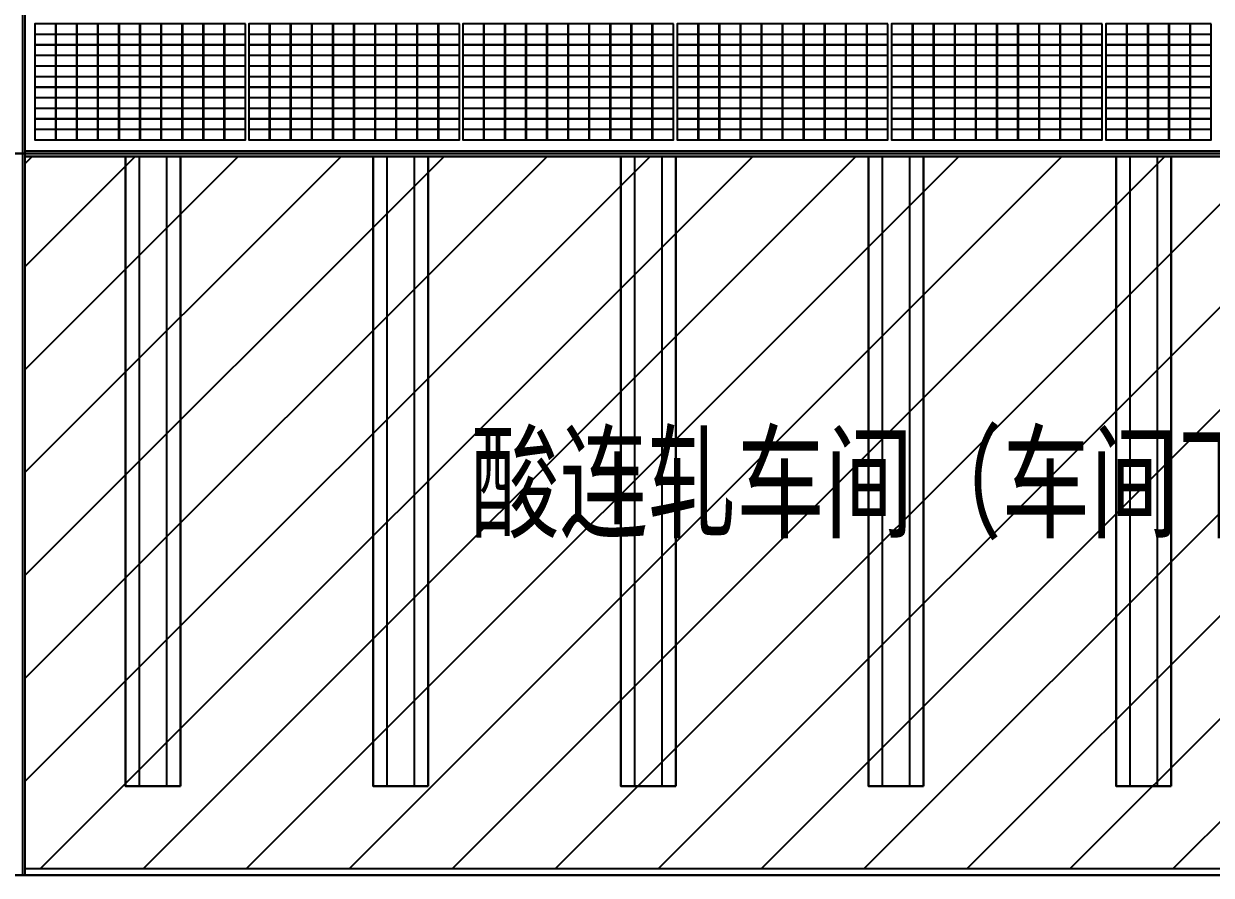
# Model space of a CAD drawing. Header units: millimetres. Extents: x 1218 to 2690, y 1163 to 1758.
# Drawn here: x 2083 to 2212.5, y 1336.4 to 1429.3 of the extents above; entities that cross this region are included whole.
import ezdxf
from ezdxf.enums import TextEntityAlignment as Align

# ---------------------------------------------------------------- set-up
doc = ezdxf.new("R2010")
doc.units = ezdxf.units.MM
for name, color, linetype in [('WALL', 9, 'Continuous'), ('单元区域外轮廓', 7, 'ByLayer'), ('屋脊线', 7, 'ByLayer'), ('组件', 7, 'ByLayer'), ('障碍物', 7, 'ByLayer')]:
    doc.layers.add(name, color=color, linetype=linetype)
doc.styles.add('仿宋1250', font='', dxfattribs={"width": 0.7071, "height": 1250})
doc.styles.get('仿宋1250').set_extended_font_data('FangSong')

# ---------------------------------------------------------------- blocks, each defined once
blk = doc.blocks.new('DT1')
at = {"layer": 'WALL'}
for p, q in [((875709.9, 1944103.7), (1182609.9, 1944103.7)), ((78159.9, 1865403.7), (1243359.9, 1865403.7))]:
    blk.add_line(p, q, dxfattribs=at)
for points in [[(875709.9, 1865403.7), (875709.9, 2022803.7), (875409.9, 2022803.7), (875409.9, 1865403.7)], [(875709.9, 1944403.7), (1182609.9, 1944403.7), (1182609.9, 1943803.7), (875709.9, 1943803.7)], [(892659.9, 1875103.7), (892659.9, 1943803.7), (886659.9, 1943803.7), (886659.9, 1875103.7)], [(919659.9, 1875103.7), (919659.9, 1943803.7), (913659.9, 1943803.7), (913659.9, 1875103.7)], [(946659.9, 1875103.7), (946659.9, 1943803.7), (940659.9, 1943803.7), (940659.9, 1875103.7)], [(973659.9, 1875103.7), (973659.9, 1943803.7), (967659.9, 1943803.7), (967659.9, 1875103.7)], [(1000659.9, 1875103.7), (1000659.9, 1943803.7), (994659.9, 1943803.7), (994659.9, 1875103.7)]]:
    blk.add_lwpolyline(points, close=True, dxfattribs=at)
for points in [[(891159.9, 1875103.7), (891159.9, 1943803.7), (888159.9, 1943803.7), (888159.9, 1875103.7), (891159.9, 1875103.7)], [(918159.9, 1875103.7), (918159.9, 1943803.7), (915159.9, 1943803.7), (915159.9, 1875103.7), (918159.9, 1875103.7)], [(945159.9, 1875103.7), (945159.9, 1943803.7), (942159.9, 1943803.7), (942159.9, 1875103.7), (945159.9, 1875103.7)], [(972159.9, 1875103.7), (972159.9, 1943803.7), (969159.9, 1943803.7), (969159.9, 1875103.7), (972159.9, 1875103.7)], [(999159.9, 1875103.7), (999159.9, 1943803.7), (996159.9, 1943803.7), (996159.9, 1875103.7), (999159.9, 1875103.7)], [(1182609.9, 1866103.7), (875709.9, 1866103.7)]]:
    blk.add_lwpolyline(points, dxfattribs=at)
blk = doc.blocks.new('*U582')
at = {"layer": '单元区域外轮廓', "color": 2}
blk.add_polyline3d([(582600, -78700, 12000), (-582600, -78700, 12000), (-582600, 78700, 12000), (582600, 78700, 12000)], close=True, dxfattribs=at)
at = {"flags": 1}
for tag in ['unit_id', 'unit_name', 'parapet_height', 'ground_elevation', 'is_enable_parapet']:
    blk.add_attdef(tag, (0, 0), '', height=2.5, dxfattribs=at)
blk = doc.blocks.new('*U583')
at = {"layer": '屋脊线', "color": 30}
for p, q in [((582600, 0, 16000), (-582600, 0, 16000)), ((-582600, -78700, 12000), (582600, -78700, 12000))]:
    blk.add_line(p, q, dxfattribs=at)
at = {"flags": 1}
for tag in ['unit_id', 'unit_name']:
    blk.add_attdef(tag, (0, 0), '', height=2.5, dxfattribs=at)
blk = doc.blocks.new('*U586')
at = {"color": 0}
blk.add_polyline3d([(0, 0, 0), (-228, 0, 0), (-228, -113, 6), (0, -113, 6)], close=True, dxfattribs=at)
at = {"flags": 1}
for tag in ['silicon-material', 'panel-length', 'panel-width', 'panel-height', 'mounting-hole-spacing1', 'mounting-hole-spacing2', 'userid', 'module-material', 'theme', 'name', 'vmpo', 'voco', 'pmax', 'company-name', 'note', 'id', 'impo', 'isco']:
    blk.add_attdef(tag, (0, 0), '', height=2.5, dxfattribs=at)
blk = doc.blocks.new('*U587')
at = {"layer": '组件', "color": 41}
for p in [(21828, 1415, 1538), (21828, 1300, 1544), (22058, 1415, 1538), (22058, 1300, 1544), (22288, 1415, 1538), (22288, 1300, 1544), (22517, 1415, 1538), (22517, 1300, 1544), (22747, 1415, 1538), (22747, 1300, 1544), (22977, 1415, 1538), (22977, 1300, 1544), (21828, 1185, 1550), (22058, 1185, 1550), (22288, 1185, 1550), (22517, 1185, 1550), (22747, 1185, 1550), (22977, 1185, 1550), (21828, 1070, 1556), (22058, 1070, 1556), (22288, 1070, 1556), (22517, 1070, 1556), (22747, 1070, 1556), (22977, 1070, 1556), (21828, 954, 1562), (22058, 954, 1562), (22288, 954, 1562), (22517, 954, 1562), (22747, 954, 1562), (22977, 954, 1562), (21828, 839, 1567), (22058, 839, 1567), (22288, 839, 1567), (22517, 839, 1567), (22747, 839, 1567), (22977, 839, 1567), (21828, 724, 1573), (22058, 724, 1573), (22288, 724, 1573), (22517, 724, 1573), (22747, 724, 1573), (22977, 724, 1573), (21828, 609, 1579), (22058, 609, 1579), (22288, 609, 1579), (22517, 609, 1579), (22747, 609, 1579), (22977, 609, 1579), (21828, 493, 1585), (22058, 493, 1585), (22288, 493, 1585), (22517, 493, 1585), (22747, 493, 1585), (22977, 493, 1585), (21828, 378, 1591), (21828, 263, 1597), (22058, 378, 1591), (22058, 263, 1597), (22288, 378, 1591), (22288, 263, 1597), (22517, 378, 1591), (22517, 263, 1597), (22747, 378, 1591), (22747, 263, 1597), (22977, 378, 1591), (22977, 263, 1597)]:
    blk.add_blockref('*U586', p, dxfattribs=at)
at = {"layer": '组件', "color": 20}
for p in [(23207, 1415, 1538), (23207, 1300, 1544), (23437, 1415, 1538), (23437, 1300, 1544), (23666, 1415, 1538), (23666, 1300, 1544), (23896, 1415, 1538), (23896, 1300, 1544), (24161, 1415, 1538), (24161, 1300, 1544), (24390, 1415, 1538), (24390, 1300, 1544), (24620, 1415, 1538), (24620, 1300, 1544), (24850, 1415, 1538), (24850, 1300, 1544), (25080, 1415, 1538), (25080, 1300, 1544), (25310, 1415, 1538), (25310, 1300, 1544), (25539, 1415, 1538), (25539, 1300, 1544), (23207, 1185, 1550), (23437, 1185, 1550), (23666, 1185, 1550), (23896, 1185, 1550), (24161, 1185, 1550), (24390, 1185, 1550), (24620, 1185, 1550), (24850, 1185, 1550), (25080, 1185, 1550), (25310, 1185, 1550), (25539, 1185, 1550), (23207, 1070, 1556), (23437, 1070, 1556), (23666, 1070, 1556), (23896, 1070, 1556), (24161, 1070, 1556), (24390, 1070, 1556), (24620, 1070, 1556), (24850, 1070, 1556), (25080, 1070, 1556), (25310, 1070, 1556), (25539, 1070, 1556), (23207, 954, 1562), (23437, 954, 1562), (23666, 954, 1562), (23896, 954, 1562), (24161, 954, 1562), (24390, 954, 1562), (24620, 954, 1562), (24850, 954, 1562), (25080, 954, 1562), (25310, 954, 1562), (25539, 954, 1562), (23207, 839, 1567), (23437, 839, 1567), (23666, 839, 1567), (23896, 839, 1567), (24161, 839, 1567), (24390, 839, 1567), (24620, 839, 1567), (24850, 839, 1567), (25080, 839, 1567), (25310, 839, 1567), (25539, 839, 1567), (23207, 724, 1573), (23437, 724, 1573), (23666, 724, 1573), (23896, 724, 1573), (24161, 724, 1573), (24390, 724, 1573), (24620, 724, 1573), (24850, 724, 1573), (25080, 724, 1573), (25310, 724, 1573), (25539, 724, 1573), (23207, 609, 1579), (23437, 609, 1579), (23666, 609, 1579), (23896, 609, 1579), (24161, 609, 1579), (24390, 609, 1579), (24620, 609, 1579), (24850, 609, 1579), (25080, 609, 1579), (25310, 609, 1579), (25539, 609, 1579), (23207, 493, 1585), (23437, 493, 1585), (23666, 493, 1585), (23896, 493, 1585), (24161, 493, 1585), (24390, 493, 1585), (24620, 493, 1585), (24850, 493, 1585), (25080, 493, 1585), (25310, 493, 1585), (25539, 493, 1585), (23207, 378, 1591), (23207, 263, 1597), (23437, 378, 1591), (23437, 263, 1597), (23666, 378, 1591), (23666, 263, 1597), (23896, 378, 1591), (23896, 263, 1597), (24161, 378, 1591), (24161, 263, 1597), (24390, 378, 1591), (24390, 263, 1597), (24620, 378, 1591), (24620, 263, 1597), (24850, 378, 1591), (24850, 263, 1597), (25080, 378, 1591), (25080, 263, 1597), (25310, 378, 1591), (25310, 263, 1597), (25539, 378, 1591), (25539, 263, 1597)]:
    blk.add_blockref('*U586', p, dxfattribs=at)
at = {"layer": '组件', "color": 13}
for p in [(25769, 1415, 1538), (25769, 1300, 1544), (25999, 1415, 1538), (25999, 1300, 1544), (26229, 1415, 1538), (26229, 1300, 1544), (26495, 1415, 1538), (26495, 1300, 1544), (26725, 1415, 1538), (26725, 1300, 1544), (26955, 1415, 1538), (26955, 1300, 1544), (27184, 1415, 1538), (27184, 1300, 1544), (27414, 1415, 1538), (27414, 1300, 1544), (27644, 1415, 1538), (27644, 1300, 1544), (27874, 1415, 1538), (27874, 1300, 1544), (28104, 1415, 1538), (28104, 1300, 1544), (25769, 1185, 1550), (25999, 1185, 1550), (26229, 1185, 1550), (26495, 1185, 1550), (26725, 1185, 1550), (26955, 1185, 1550), (27184, 1185, 1550), (27414, 1185, 1550), (27644, 1185, 1550), (27874, 1185, 1550), (28104, 1185, 1550), (25769, 1070, 1556), (25999, 1070, 1556), (26229, 1070, 1556), (26495, 1070, 1556), (26725, 1070, 1556), (26955, 1070, 1556), (27184, 1070, 1556), (27414, 1070, 1556), (27644, 1070, 1556), (27874, 1070, 1556), (28104, 1070, 1556), (25769, 954, 1562), (25999, 954, 1562), (26229, 954, 1562), (26495, 954, 1562), (26725, 954, 1562), (26955, 954, 1562), (27184, 954, 1562), (27414, 954, 1562), (27644, 954, 1562), (27874, 954, 1562), (28104, 954, 1562), (25769, 839, 1567), (25999, 839, 1567), (26229, 839, 1567), (26495, 839, 1567), (26725, 839, 1567), (26955, 839, 1567), (27184, 839, 1567), (27414, 839, 1567), (27644, 839, 1567), (27874, 839, 1567), (28104, 839, 1567), (25769, 724, 1573), (25999, 724, 1573), (26229, 724, 1573), (26495, 724, 1573), (26725, 724, 1573), (26955, 724, 1573), (27184, 724, 1573), (27414, 724, 1573), (27644, 724, 1573), (27874, 724, 1573), (28104, 724, 1573), (25769, 609, 1579), (25999, 609, 1579), (26229, 609, 1579), (26495, 609, 1579), (26725, 609, 1579), (26955, 609, 1579), (27184, 609, 1579), (27414, 609, 1579), (27644, 609, 1579), (27874, 609, 1579), (28104, 609, 1579), (25769, 493, 1585), (25999, 493, 1585), (26229, 493, 1585), (26495, 493, 1585), (26725, 493, 1585), (26955, 493, 1585), (27184, 493, 1585), (27414, 493, 1585), (27644, 493, 1585), (27874, 493, 1585), (28104, 493, 1585), (25769, 378, 1591), (25769, 263, 1597), (25999, 378, 1591), (25999, 263, 1597), (26229, 378, 1591), (26229, 263, 1597), (26495, 378, 1591), (26495, 263, 1597), (26725, 378, 1591), (26725, 263, 1597), (26955, 378, 1591), (26955, 263, 1597), (27184, 378, 1591), (27184, 263, 1597), (27414, 378, 1591), (27414, 263, 1597), (27644, 378, 1591), (27644, 263, 1597), (27874, 378, 1591), (27874, 263, 1597), (28104, 378, 1591), (28104, 263, 1597)]:
    blk.add_blockref('*U586', p, dxfattribs=at)
at = {"layer": '组件', "color": 72}
for p in [(28333, 1415, 1538), (28333, 1300, 1544), (28563, 1415, 1538), (28563, 1300, 1544), (28833, 1415, 1538), (28833, 1300, 1544), (29063, 1415, 1538), (29063, 1300, 1544), (29293, 1415, 1538), (29293, 1300, 1544), (29523, 1415, 1538), (29523, 1300, 1544), (29752, 1415, 1538), (29752, 1300, 1544), (29982, 1415, 1538), (29982, 1300, 1544), (30212, 1415, 1538), (30212, 1300, 1544), (30442, 1415, 1538), (30442, 1300, 1544), (30672, 1415, 1538), (30672, 1300, 1544), (28333, 1185, 1550), (28563, 1185, 1550), (28833, 1185, 1550), (29063, 1185, 1550), (29293, 1185, 1550), (29523, 1185, 1550), (29752, 1185, 1550), (29982, 1185, 1550), (30212, 1185, 1550), (30442, 1185, 1550), (30672, 1185, 1550), (28333, 1070, 1556), (28563, 1070, 1556), (28833, 1070, 1556), (29063, 1070, 1556), (29293, 1070, 1556), (29523, 1070, 1556), (29752, 1070, 1556), (29982, 1070, 1556), (30212, 1070, 1556), (30442, 1070, 1556), (30672, 1070, 1556), (28333, 954, 1562), (28563, 954, 1562), (28833, 954, 1562), (29063, 954, 1562), (29293, 954, 1562), (29523, 954, 1562), (29752, 954, 1562), (29982, 954, 1562), (30212, 954, 1562), (30442, 954, 1562), (30672, 954, 1562), (28333, 839, 1567), (28563, 839, 1567), (28833, 839, 1567), (29063, 839, 1567), (29293, 839, 1567), (29523, 839, 1567), (29752, 839, 1567), (29982, 839, 1567), (30212, 839, 1567), (30442, 839, 1567), (30672, 839, 1567), (28333, 724, 1573), (28563, 724, 1573), (28833, 724, 1573), (29063, 724, 1573), (29293, 724, 1573), (29523, 724, 1573), (29752, 724, 1573), (29982, 724, 1573), (30212, 724, 1573), (30442, 724, 1573), (30672, 724, 1573), (28333, 609, 1579), (28563, 609, 1579), (28833, 609, 1579), (29063, 609, 1579), (29293, 609, 1579), (29523, 609, 1579), (29752, 609, 1579), (29982, 609, 1579), (30212, 609, 1579), (30442, 609, 1579), (30672, 609, 1579), (28333, 493, 1585), (28563, 493, 1585), (28833, 493, 1585), (29063, 493, 1585), (29293, 493, 1585), (29523, 493, 1585), (29752, 493, 1585), (29982, 493, 1585), (30212, 493, 1585), (30442, 493, 1585), (30672, 493, 1585), (28333, 378, 1591), (28333, 263, 1597), (28563, 378, 1591), (28563, 263, 1597), (28833, 378, 1591), (28833, 263, 1597), (29063, 378, 1591), (29063, 263, 1597), (29293, 378, 1591), (29293, 263, 1597), (29523, 378, 1591), (29523, 263, 1597), (29752, 378, 1591), (29752, 263, 1597), (29982, 378, 1591), (29982, 263, 1597), (30212, 378, 1591), (30212, 263, 1597), (30442, 378, 1591), (30442, 263, 1597), (30672, 378, 1591), (30672, 263, 1597)]:
    blk.add_blockref('*U586', p, dxfattribs=at)
at = {"layer": '组件', "color": 220}
for p in [(30901, 1415, 1538), (30901, 1300, 1544), (31170, 1415, 1538), (31170, 1300, 1544), (31400, 1415, 1538), (31400, 1300, 1544), (31630, 1415, 1538), (31630, 1300, 1544), (31860, 1415, 1538), (31860, 1300, 1544), (32089, 1415, 1538), (32089, 1300, 1544), (32319, 1415, 1538), (32319, 1300, 1544), (32549, 1415, 1538), (32549, 1300, 1544), (32779, 1415, 1538), (32779, 1300, 1544), (33009, 1415, 1538), (33009, 1300, 1544), (33238, 1415, 1538), (33238, 1300, 1544), (30901, 1185, 1550), (31170, 1185, 1550), (31400, 1185, 1550), (31630, 1185, 1550), (31860, 1185, 1550), (32089, 1185, 1550), (32319, 1185, 1550), (32549, 1185, 1550), (32779, 1185, 1550), (33009, 1185, 1550), (33238, 1185, 1550), (30901, 1070, 1556), (31170, 1070, 1556), (31400, 1070, 1556), (31630, 1070, 1556), (31860, 1070, 1556), (32089, 1070, 1556), (32319, 1070, 1556), (32549, 1070, 1556), (32779, 1070, 1556), (33009, 1070, 1556), (33238, 1070, 1556), (30901, 954, 1562), (31170, 954, 1562), (31400, 954, 1562), (31630, 954, 1562), (31860, 954, 1562), (32089, 954, 1562), (32319, 954, 1562), (32549, 954, 1562), (32779, 954, 1562), (33009, 954, 1562), (33238, 954, 1562), (30901, 839, 1567), (31170, 839, 1567), (31400, 839, 1567), (31630, 839, 1567), (31860, 839, 1567), (32089, 839, 1567), (32319, 839, 1567), (32549, 839, 1567), (32779, 839, 1567), (33009, 839, 1567), (33238, 839, 1567), (30901, 724, 1573), (31170, 724, 1573), (31400, 724, 1573), (31630, 724, 1573), (31860, 724, 1573), (32089, 724, 1573), (32319, 724, 1573), (32549, 724, 1573), (32779, 724, 1573), (33009, 724, 1573), (33238, 724, 1573), (30901, 609, 1579), (31170, 609, 1579), (31400, 609, 1579), (31630, 609, 1579), (31860, 609, 1579), (32089, 609, 1579), (32319, 609, 1579), (32549, 609, 1579), (32779, 609, 1579), (33009, 609, 1579), (33238, 609, 1579), (30901, 493, 1585), (31170, 493, 1585), (31400, 493, 1585), (31630, 493, 1585), (31860, 493, 1585), (32089, 493, 1585), (32319, 493, 1585), (32549, 493, 1585), (32779, 493, 1585), (33009, 493, 1585), (33238, 493, 1585), (30901, 378, 1591), (30901, 263, 1597), (31170, 378, 1591), (31170, 263, 1597), (31400, 378, 1591), (31400, 263, 1597), (31630, 378, 1591), (31630, 263, 1597), (31860, 378, 1591), (31860, 263, 1597), (32089, 378, 1591), (32089, 263, 1597), (32319, 378, 1591), (32319, 263, 1597), (32549, 378, 1591), (32549, 263, 1597), (32779, 378, 1591), (32779, 263, 1597), (33009, 378, 1591), (33009, 263, 1597), (33238, 378, 1591), (33238, 263, 1597)]:
    blk.add_blockref('*U586', p, dxfattribs=at)
at = {"layer": '组件', "color": 12}
for p in [(33507, 1415, 1538), (33507, 1300, 1544), (33736, 1415, 1538), (33736, 1300, 1544), (33966, 1415, 1538), (33966, 1300, 1544), (34196, 1415, 1538), (34196, 1300, 1544), (34426, 1415, 1538), (34426, 1300, 1544), (33507, 1185, 1550), (33736, 1185, 1550), (33966, 1185, 1550), (34196, 1185, 1550), (34426, 1185, 1550), (33507, 1070, 1556), (33736, 1070, 1556), (33966, 1070, 1556), (34196, 1070, 1556), (34426, 1070, 1556), (33507, 954, 1562), (33736, 954, 1562), (33966, 954, 1562), (34196, 954, 1562), (34426, 954, 1562), (33507, 839, 1567), (33736, 839, 1567), (33966, 839, 1567), (34196, 839, 1567), (34426, 839, 1567), (33507, 724, 1573), (33736, 724, 1573), (33966, 724, 1573), (34196, 724, 1573), (34426, 724, 1573), (33507, 609, 1579), (33736, 609, 1579), (33966, 609, 1579), (34196, 609, 1579), (34426, 609, 1579), (33507, 493, 1585), (33736, 493, 1585), (33966, 493, 1585), (34196, 493, 1585), (34426, 493, 1585), (33507, 378, 1591), (33507, 263, 1597), (33736, 378, 1591), (33736, 263, 1597), (33966, 378, 1591), (33966, 263, 1597), (34196, 378, 1591), (34196, 263, 1597), (34426, 378, 1591), (34426, 263, 1597)]:
    blk.add_blockref('*U586', p, dxfattribs=at)
at = {"flags": 1}
for tag in ['tilt', 'azimuth', 'mode', 'align', 'array-mode', 'panel-x', 'panel-y', 'offset-x', 'offset-y', 'panel-per-row', 'bracket-type', 'bracket-value', 'row-per-array']:
    blk.add_attdef(tag, (0, 0), '', height=2.5, dxfattribs=at)
blk = doc.blocks.new('*U657')
at = {"layer": '障碍物', "color": 1}
blk.add_polyline3d([(339900, -69000, 10), (333900, -69000, 10), (333900, -300, 10), (339900, -300, 10)], close=True, dxfattribs=at)
at = {"flags": 1}
for tag in ['height', 'shape']:
    blk.add_attdef(tag, (0, 0), '', height=2.5, dxfattribs=at)
blk = doc.blocks.new('*U659')
at = {"layer": '障碍物', "color": 1}
blk.add_polyline3d([(285900, -69000, 10), (279900, -69000, 10), (279900, -300, 10), (285900, -300, 10)], close=True, dxfattribs=at)
at = {"flags": 1}
for tag in ['height', 'shape']:
    blk.add_attdef(tag, (0, 0), '', height=2.5, dxfattribs=at)
blk = doc.blocks.new('*U660')
at = {"layer": '障碍物', "color": 1}
blk.add_polyline3d([(231900, -69000, 10), (225900, -69000, 10), (225900, -300, 10), (231900, -300, 10)], close=True, dxfattribs=at)
at = {"flags": 1}
for tag in ['height', 'shape']:
    blk.add_attdef(tag, (0, 0), '', height=2.5, dxfattribs=at)
blk = doc.blocks.new('*U685')
at = {"layer": '障碍物', "color": 1}
blk.add_polyline3d([(312900, -69000, 10), (306900, -69000, 10), (306900, -300, 10), (312900, -300, 10)], close=True, dxfattribs=at)
at = {"flags": 1}
for tag in ['height', 'shape']:
    blk.add_attdef(tag, (0, 0), '', height=2.5, dxfattribs=at)
blk = doc.blocks.new('*U687')
at = {"layer": '障碍物', "color": 1}
blk.add_polyline3d([(214950, -300, 10), (507304, -300, 10), (507304, -78000, 10), (214950, -78000, 10)], close=True, dxfattribs=at)
at = {"flags": 1}
for tag in ['height', 'shape']:
    blk.add_attdef(tag, (0, 0), '', height=2.5, dxfattribs=at)
blk = doc.blocks.new('*U696')
at = {"layer": '障碍物', "color": 1}
blk.add_polyline3d([(258900, -69000, 10), (252900, -69000, 10), (252900, -300, 10), (258900, -300, 10)], close=True, dxfattribs=at)
at = {"flags": 1}
for tag in ['height', 'shape']:
    blk.add_attdef(tag, (0, 0), '', height=2.5, dxfattribs=at)

msp = doc.modelspace()

# ---------------------------------------------------------------- hatches: boundary and pattern name
at = {"ltscale": 5000}
h = msp.add_hatch(dxfattribs=at)
h.set_pattern_fill('ANSI31', color=256, scale=5)
h.set_pattern_definition([(45, (2698.241, -2326.2806), (-5.61266, 5.61266), [])])
h.paths.add_polyline_path([(2083.171, 1414.85), (2375.525, 1414.85), (2375.525, 1337.15), (2083.171, 1337.15)])

# ---------------------------------------------------------------- linework, layer by layer
at = {"elevation": 12.3}
msp.add_lwpolyline([(2083.171, 1414.85), (2375.525, 1414.85), (2375.525, 1337.15), (2083.171, 1337.15)], close=True, dxfattribs=at)
at = {"layer": '单元区域外轮廓', "color": 4, "elevation": 12}
msp.add_lwpolyline([(2450.821, 1336.45), (1285.621, 1336.45), (1285.621, 1493.85), (2450.821, 1493.85)], close=True, dxfattribs=at)
at = {"layer": '屋脊线', "color": 30, "elevation": 16}
msp.add_lwpolyline([(1285.621, 1415.15), (2450.821, 1415.15)], dxfattribs=at)
at = {"layer": '障碍物', "color": 2, "elevation": 12.3}
for points in [[(2083.171, 1414.85), (2375.525, 1414.85), (2375.525, 1337.15), (2083.171, 1337.15)], [(2100.121, 1346.15), (2094.121, 1346.15), (2094.121, 1414.85), (2100.121, 1414.85)], [(2127.121, 1346.15), (2121.121, 1346.15), (2121.121, 1414.85), (2127.121, 1414.85)], [(2154.121, 1346.15), (2148.121, 1346.15), (2148.121, 1414.85), (2154.121, 1414.85)], [(2181.121, 1346.15), (2175.121, 1346.15), (2175.121, 1414.85), (2181.121, 1414.85)], [(2208.121, 1346.15), (2202.121, 1346.15), (2202.121, 1414.85), (2208.121, 1414.85)]]:
    msp.add_lwpolyline(points, close=True, dxfattribs=at)

# ---------------------------------------------------------------- block references
at = {"xscale": 0.001, "yscale": 0.001, "zscale": 0.001}
msp.add_blockref('DT1', (1207.461, -528.954, 12.3), dxfattribs=at)
at = {"layer": '单元区域外轮廓', "xscale": 0.001, "yscale": 0.001, "zscale": 0.001}
msp.add_blockref('*U582', (1868.221, 1415.15), dxfattribs=at)
at = {"layer": '屋脊线', "xscale": 0.001, "yscale": 0.001, "zscale": 0.001}
msp.add_blockref('*U583', (1868.221, 1415.15), dxfattribs=at)
at = {"layer": '组件', "xscale": 0.01, "yscale": 0.01, "zscale": 0.01}
msp.add_blockref('*U587', (1868.221, 1415.15), dxfattribs=at)
at = {"layer": '障碍物', "xscale": 0.001, "yscale": 0.001, "zscale": 0.001}
for name in ['*U687', '*U660', '*U696', '*U659', '*U685', '*U657']:
    msp.add_blockref(name, (1868.221, 1415.15), dxfattribs=at)

# ---------------------------------------------------------------- texts
at = {"color": 1, "style": '仿宋1250', "width": 0.7071}
msp.add_text('酸连轧车间（车间下有酸性气体，不布置组件）', height=10, dxfattribs=at).set_placement((2233.043, 1379.396, 12.3), align=Align.MIDDLE)

doc.saveas('drawing.dxf')
